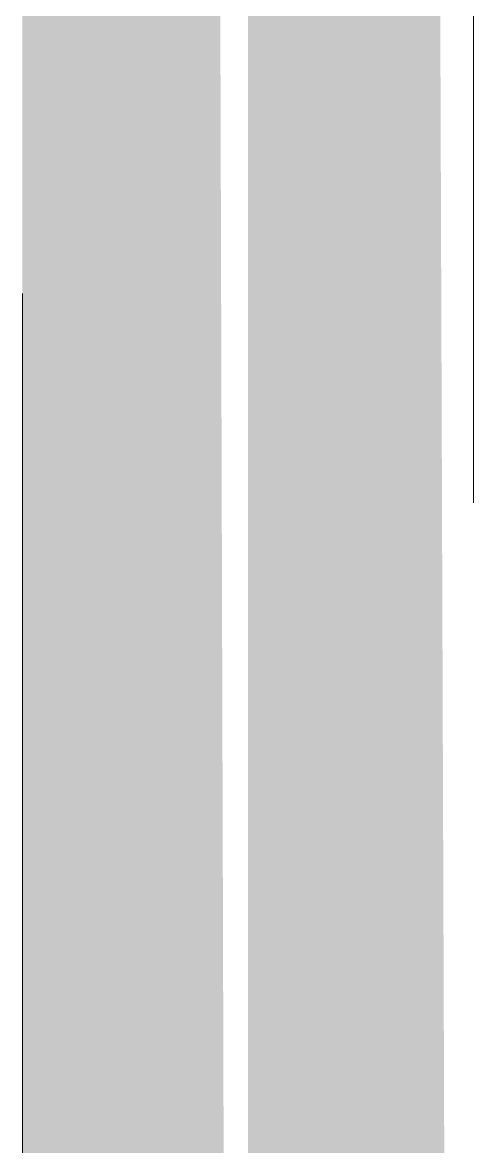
# Model space of a CAD drawing. Header units: metres. Extents: x 5 to 242, y -3 to 162.
# Drawn here: x 175.7165 to 175.7665, y 96.201 to 96.3256 of the extents above; entities that cross this region are included whole.
import ezdxf

# ---------------------------------------------------------------- set-up
doc = ezdxf.new("R2010")
doc.units = ezdxf.units.M
doc.linetypes.add('Aligning Line', pattern=[0.011999999364568484, 0.005999999682284242, -0.005999999682284242])
doc.layers.add('P-PIPE', color=7, linetype='Continuous', lineweight=5)

msp = doc.modelspace()

# ---------------------------------------------------------------- hatches: boundary and pattern name
at = {"layer": 'P-PIPE', "true_color": 0xc0c0c0}
for points in [[(175.7164830327158, 95.27235853299302), (175.7414830327158, 95.27235853299302), (175.7350125565882, 97.49554300160338), (175.7164830327158, 97.49554300160338), (175.7164830327158, 95.45522190523114)], [(175.7414830327158, 95.27235853299302), (175.7664830327158, 95.27235853299302), (175.7587111027067, 97.49554300160338), (175.7414830327158, 97.49554300160338), (175.7414830327158, 95.45522190523114)]]:
    msp.add_hatch(color=9, dxfattribs=at).paths.add_polyline_path(points)

# ---------------------------------------------------------------- linework, layer by layer
at = {"layer": 'P-PIPE', "linetype": 'Aligning Line', "lineweight": 15}
for p, q in [((175.7164830327158, 97.49554300160338), (175.7164830327158, 95.27235853299302)), ((175.7664830327158, 95.27235853299302), (175.7664830327158, 97.49554300160338))]:
    msp.add_line(p, q, dxfattribs=at)

doc.saveas('drawing.dxf')
